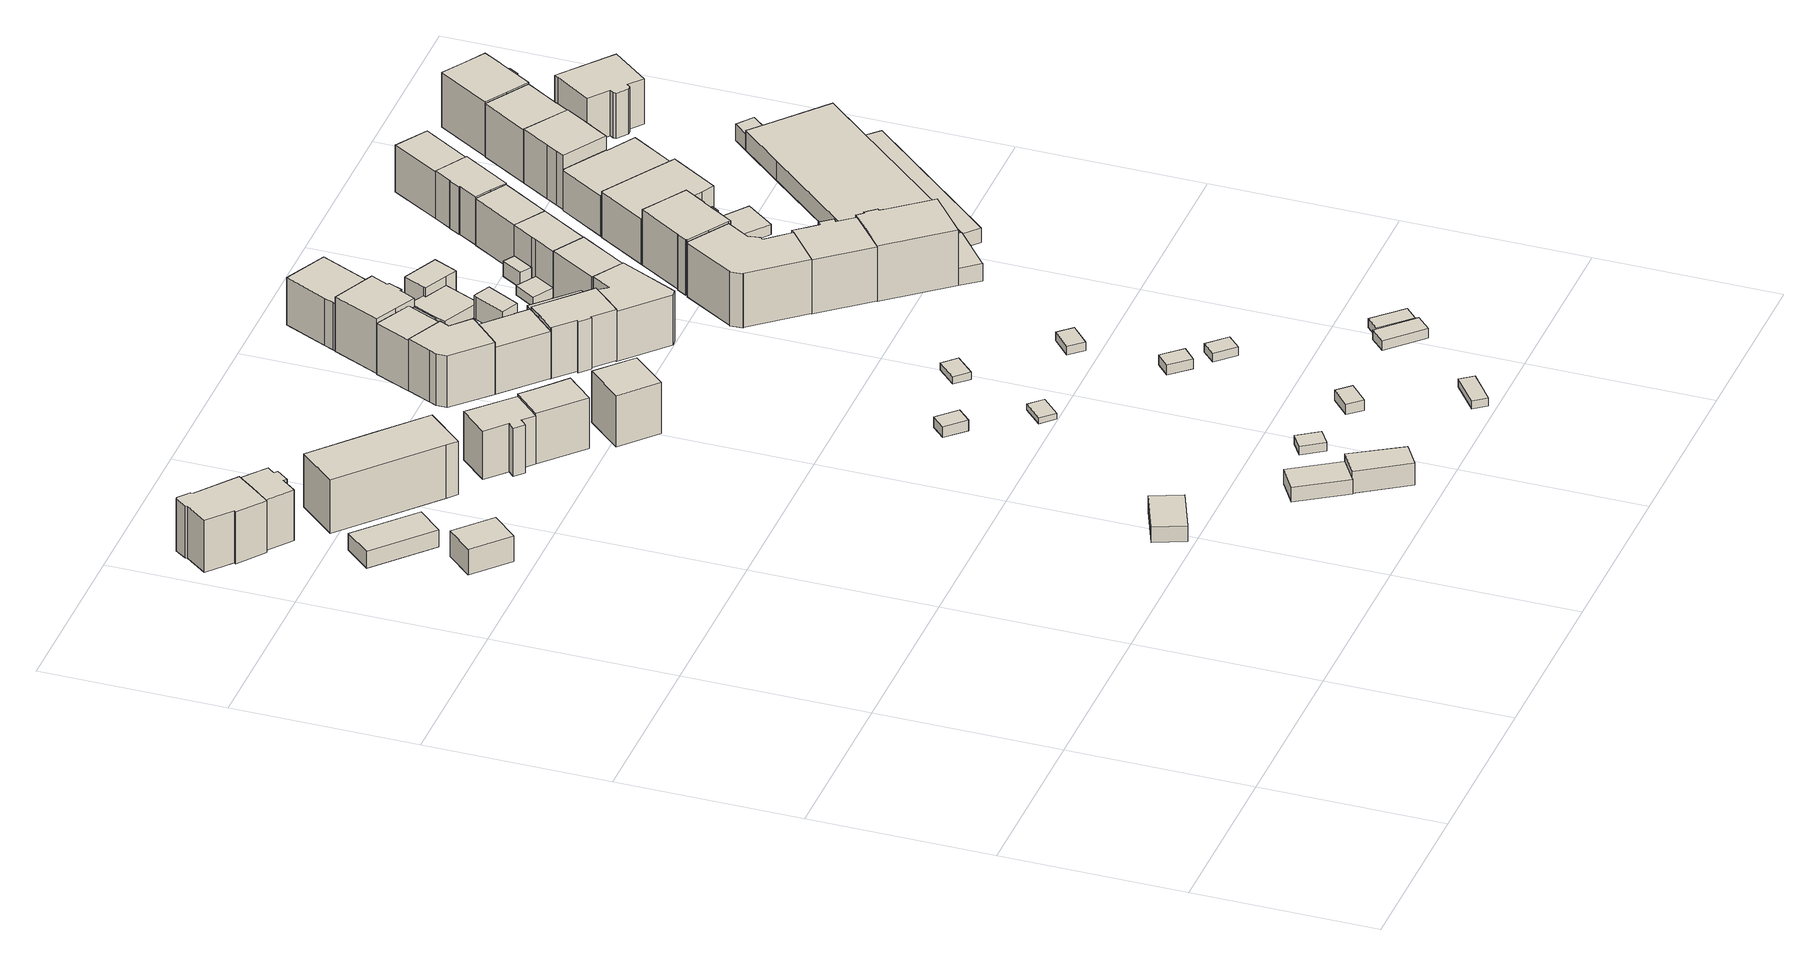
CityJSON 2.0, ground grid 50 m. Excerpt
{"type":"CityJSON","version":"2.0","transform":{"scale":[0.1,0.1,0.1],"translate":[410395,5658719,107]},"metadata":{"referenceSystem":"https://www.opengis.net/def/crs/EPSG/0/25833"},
"CityObjects":{
"building1":{"type":"Building","attributes":{"Dachtyp_tdc":"tdcPolyFlatRoof","Gemeindeschluessel":14612000,"Dachneigung":0,"QualitaetDacherkennung":70,"Geometrietyp2DReferenz":"3000","measuredHeight":7.63,"function":"31001_9998","roofType":"1000"},"geometry":[{"type":"Solid","lod":"1","boundaries":[[[[0,1,2,3]],[[4,5,6,7]],[[3,5,4,0]],[[2,6,5,3]],[[1,7,6,2]],[[0,4,7,1]]]]}]},
"building2":{"type":"Building","attributes":{"Gemeindeschluessel":14612000,"Geometrietyp2DReferenz":"3000","function":"31001_9998","roofType":"9999"},"children":["building2-1","building2-2"]},
"building2-1":{"type":"BuildingPart","attributes":{"Dachtyp_tdc":"tdcHipAndGableRoof","Dachneigung":42.3,"QualitaetDacherkennung":49,"Geometrietyp2DReferenz":"3000","measuredHeight":17.64,"roofType":"5000"},"parents":["building2"],"geometry":[{"type":"Solid","lod":"1","boundaries":[[[[8,9,10,11,12,13,14,15,16]],[[17,18,19,20,21,22,23,24,25]],[[16,18,17,8]],[[15,19,18,16]],[[14,20,19,15]],[[13,21,20,14]],[[12,22,21,13]],[[11,23,22,12]],[[10,24,23,11]],[[9,25,24,10]],[[8,17,25,9]]]]}]},
"building2-2":{"type":"BuildingPart","attributes":{"Dachtyp_tdc":"tdcHipAndGableRoof","Dachneigung":25.68,"QualitaetDacherkennung":33,"Geometrietyp2DReferenz":"3000","measuredHeight":17.36,"roofType":"5000"},"parents":["building2"],"geometry":[{"type":"Solid","lod":"1","boundaries":[[[[26,27,28,29,30,31,32,33,34,35,36,37,38,39,40]],[[41,17,25,24,42,43,44,45,46,47,48,49,50,51,52]],[[40,17,41,26]],[[39,25,17,40]],[[38,24,25,39]],[[37,42,24,38]],[[36,43,42,37]],[[35,44,43,36]],[[34,45,44,35]],[[33,46,45,34]],[[32,47,46,33]],[[31,48,47,32]],[[30,49,48,31]],[[29,50,49,30]],[[28,51,50,29]],[[27,52,51,28]],[[26,41,52,27]]]]}]},
"building3":{"type":"Building","attributes":{"Dachtyp_tdc":"tdcPolyFlatRoof","Gemeindeschluessel":14612000,"Dachneigung":0,"QualitaetDacherkennung":73,"Geometrietyp2DReferenz":"3000","measuredHeight":4.85,"function":"31001_9998","roofType":"1000"},"geometry":[{"type":"Solid","lod":"1","boundaries":[[[[53,54,55,56]],[[57,58,59,60]],[[56,58,57,53]],[[55,59,58,56]],[[54,60,59,55]],[[53,57,60,54]]]]}]},
"building4":{"type":"Building","attributes":{"Dachtyp_tdc":"tdcPolyFlatRoof","Gemeindeschluessel":14612000,"Dachneigung":2.87,"QualitaetDacherkennung":69,"Geometrietyp2DReferenz":"3000","measuredHeight":16.08,"function":"31001_9998","roofType":"2100"},"geometry":[{"type":"Solid","lod":"1","boundaries":[[[[61,62,63,64,65,66]],[[67,68,69,70,71,72]],[[66,68,67,61]],[[65,69,68,66]],[[64,70,69,65]],[[63,71,70,64]],[[62,72,71,63]],[[61,67,72,62]]]]}]},
"building5":{"type":"Building","attributes":{"Dachtyp_tdc":"tdcGableRoof","Gemeindeschluessel":14612000,"Dachneigung":17.97,"QualitaetDacherkennung":87,"Geometrietyp2DReferenz":"3000","measuredHeight":5.35,"function":"31001_9998","roofType":"3100"},"geometry":[{"type":"Solid","lod":"1","boundaries":[[[[73,74,75,76]],[[77,78,79,80]],[[76,78,77,73]],[[75,79,78,76]],[[74,80,79,75]],[[73,77,80,74]]]]}]},
"building6":{"type":"Building","attributes":{"Dachtyp_tdc":"tdcGableRoof","Gemeindeschluessel":14612000,"Dachneigung":14.47,"QualitaetDacherkennung":84,"Geometrietyp2DReferenz":"3000","measuredHeight":4.86,"function":"31001_9998","roofType":"3100"},"geometry":[{"type":"Solid","lod":"1","boundaries":[[[[81,82,83,84]],[[85,86,87,88]],[[84,86,85,81]],[[83,87,86,84]],[[82,88,87,83]],[[81,85,88,82]]]]}]},
"building7":{"type":"Building","attributes":{"Dachtyp_tdc":"tdcFreeFormRoof","Gemeindeschluessel":14612000,"Dachneigung":41.38,"QualitaetDacherkennung":60,"Geometrietyp2DReferenz":"3000","measuredHeight":17.22,"function":"31001_9998","roofType":"5000"},"geometry":[{"type":"Solid","lod":"1","boundaries":[[[[89,90,91,92,93,94,95,96]],[[97,98,99,100,101,102,103,104]],[[96,98,97,89]],[[95,99,98,96]],[[94,100,99,95]],[[93,101,100,94]],[[92,102,101,93]],[[91,103,102,92]],[[90,104,103,91]],[[89,97,104,90]]]]}]},
"building8":{"type":"Building","attributes":{"Dachtyp_tdc":"tdcGableRoof","Gemeindeschluessel":14612000,"Dachneigung":16.15,"QualitaetDacherkennung":87,"Geometrietyp2DReferenz":"3000","measuredHeight":7.21,"function":"31001_9998","roofType":"3100"},"geometry":[{"type":"Solid","lod":"1","boundaries":[[[[105,106,107,108]],[[109,110,88,111]],[[108,110,109,105]],[[107,88,110,108]],[[106,111,88,107]],[[105,109,111,106]]]]}]},
"building9":{"type":"Building","attributes":{"Dachtyp_tdc":"tdcFreeFormRoof","Gemeindeschluessel":14612000,"Dachneigung":40,"QualitaetDacherkennung":70,"Geometrietyp2DReferenz":"3000","measuredHeight":17.14,"function":"31001_9998","roofType":"5000"},"geometry":[{"type":"Solid","lod":"1","boundaries":[[[[112,113,114,115,116,117]],[[100,99,118,119,120,121]],[[117,99,100,112]],[[116,118,99,117]],[[115,119,118,116]],[[114,120,119,115]],[[113,121,120,114]],[[112,100,121,113]]]]}]},
"building10":{"type":"Building","attributes":{"Dachtyp_tdc":"tdcGableRoof","Gemeindeschluessel":14612000,"Dachneigung":14.42,"QualitaetDacherkennung":69,"Geometrietyp2DReferenz":"3000","measuredHeight":2.96,"function":"31001_9998","roofType":"3100"},"geometry":[{"type":"Solid","lod":"1","boundaries":[[[[122,123,124,125]],[[126,127,128,129]],[[125,127,126,122]],[[124,128,127,125]],[[123,129,128,124]],[[122,126,129,123]]]]}]},
"building11":{"type":"Building","attributes":{"Dachtyp_tdc":"tdcTentRoof","Gemeindeschluessel":14612000,"Dachneigung":35.29,"QualitaetDacherkennung":41,"Geometrietyp2DReferenz":"3000","measuredHeight":17.37,"function":"31001_9998","roofType":"3500"},"geometry":[{"type":"Solid","lod":"1","boundaries":[[[[130,131,132,133]],[[134,135,136,137]],[[133,135,134,130]],[[132,136,135,133]],[[131,137,136,132]],[[130,134,137,131]]]]}]},
"building12":{"type":"Building","attributes":{"Dachtyp_tdc":"tdcPolyFlatRoof","Gemeindeschluessel":14612000,"Dachneigung":6.27,"QualitaetDacherkennung":69,"Geometrietyp2DReferenz":"3000","measuredHeight":3.35,"function":"31001_9998","roofType":"2100"},"geometry":[{"type":"Solid","lod":"1","boundaries":[[[[138,139,140,141]],[[142,143,144,145]],[[141,143,142,138]],[[140,144,143,141]],[[139,145,144,140]],[[138,142,145,139]]]]}]},
"building13":{"type":"Building","attributes":{"Dachtyp_tdc":"tdcGableRoof","Gemeindeschluessel":14612000,"Dachneigung":22.5,"QualitaetDacherkennung":60,"Geometrietyp2DReferenz":"3000","measuredHeight":2.57,"function":"31001_9998","roofType":"3100"},"geometry":[{"type":"Solid","lod":"1","boundaries":[[[[146,147,148,149]],[[150,151,152,153]],[[149,151,150,146]],[[148,152,151,149]],[[147,153,152,148]],[[146,150,153,147]]]]}]},
"building14":{"type":"Building","attributes":{"Dachtyp_tdc":"tdcFreeFormRoof","Gemeindeschluessel":14612000,"Dachneigung":28.4,"QualitaetDacherkennung":44,"Geometrietyp2DReferenz":"3000","measuredHeight":17.24,"function":"31001_9998","roofType":"5000"},"geometry":[{"type":"Solid","lod":"1","boundaries":[[[[154,155,156,157,158,159,160,161,162]],[[163,164,165,166,167,168,169,170,171]],[[162,164,163,154]],[[161,165,164,162]],[[160,166,165,161]],[[159,167,166,160]],[[158,168,167,159]],[[157,169,168,158]],[[156,170,169,157]],[[155,171,170,156]],[[154,163,171,155]]]]}]},
"building15":{"type":"Building","attributes":{"Dachtyp_tdc":"tdcGableRoof","Gemeindeschluessel":14612000,"Dachneigung":22.53,"QualitaetDacherkennung":73,"Geometrietyp2DReferenz":"3000","measuredHeight":3.65,"function":"31001_9998","roofType":"3100"},"geometry":[{"type":"Solid","lod":"1","boundaries":[[[[172,173,174,175]],[[176,177,178,179]],[[175,177,176,172]],[[174,178,177,175]],[[173,179,178,174]],[[172,176,179,173]]]]}]},
"building16":{"type":"Building","attributes":{"Gemeindeschluessel":14612000,"Geometrietyp2DReferenz":"3000","function":"31001_9998","roofType":"9999"},"children":["building16-1","building16-2"]},
"building16-1":{"type":"BuildingPart","attributes":{"Dachtyp_tdc":"tdcGableRoof","Dachneigung":25.18,"QualitaetDacherkennung":69,"Geometrietyp2DReferenz":"3000","measuredHeight":16.38,"roofType":"3100"},"parents":["building16"],"geometry":[{"type":"Solid","lod":"1","boundaries":[[[[180,181,182,183,184]],[[185,186,187,188,189]],[[184,186,185,180]],[[183,187,186,184]],[[182,188,187,183]],[[181,189,188,182]],[[180,185,189,181]]]]}]},
"building16-2":{"type":"BuildingPart","attributes":{"Dachtyp_tdc":"tdcPolyFlatRoof","Dachneigung":35.17,"QualitaetDacherkennung":40,"Geometrietyp2DReferenz":"3000","measuredHeight":14.31,"roofType":"2100"},"parents":["building16"],"geometry":[{"type":"Solid","lod":"1","boundaries":[[[[190,191,192,193]],[[194,187,186,195]],[[193,187,194,190]],[[192,186,187,193]],[[191,195,186,192]],[[190,194,195,191]]]]}]},
"building17":{"type":"Building","attributes":{"Dachtyp_tdc":"tdcPolyFlatRoof","Gemeindeschluessel":14612000,"Dachneigung":0,"QualitaetDacherkennung":79,"Geometrietyp2DReferenz":"3000","measuredHeight":2.47,"function":"31001_9998","roofType":"1000"},"geometry":[{"type":"Solid","lod":"1","boundaries":[[[[196,197,198,199]],[[200,201,202,203]],[[199,201,200,196]],[[198,202,201,199]],[[197,203,202,198]],[[196,200,203,197]]]]}]},
"building18":{"type":"Building","attributes":{"Gemeindeschluessel":14612000,"Geometrietyp2DReferenz":"3000","function":"31001_9998","roofType":"9999"},"children":["building18-1","building18-2","building18-3"]},
"building18-1":{"type":"BuildingPart","attributes":{"Dachtyp_tdc":"tdcGableRoof","Dachneigung":31.58,"QualitaetDacherkennung":74,"Geometrietyp2DReferenz":"3000","measuredHeight":15.61,"roofType":"3100"},"parents":["building18"],"geometry":[{"type":"Solid","lod":"1","boundaries":[[[[204,205,206,207,208,209,210]],[[167,166,211,212,213,214,215]],[[210,166,167,204]],[[209,211,166,210]],[[208,212,211,209]],[[207,213,212,208]],[[206,214,213,207]],[[205,215,214,206]],[[204,167,215,205]]]]}]},
"building18-2":{"type":"BuildingPart","attributes":{"Dachtyp_tdc":"tdcGableRoof","Dachneigung":14.07,"QualitaetDacherkennung":64,"Geometrietyp2DReferenz":"3000","measuredHeight":3.65,"roofType":"3100"},"parents":["building18"],"geometry":[{"type":"Solid","lod":"1","boundaries":[[[[216,217,218,219,220,221,222,223]],[[224,166,165,225,226,227,228,211]],[[223,166,224,216]],[[222,165,166,223]],[[221,225,165,222]],[[220,226,225,221]],[[219,227,226,220]],[[218,228,227,219]],[[217,211,228,218]],[[216,224,211,217]]]]}]},
"building18-3":{"type":"BuildingPart","attributes":{"Dachtyp_tdc":"tdcPolyFlatRoof","Dachneigung":0,"QualitaetDacherkennung":50,"Geometrietyp2DReferenz":"3000","measuredHeight":3.44,"roofType":"1000"},"parents":["building18"],"geometry":[{"type":"Solid","lod":"1","boundaries":[[[[229,230,231,232,233,234]],[[235,236,237,238,214,213]],[[234,236,235,229]],[[233,237,236,234]],[[232,238,237,233]],[[231,214,238,232]],[[230,213,214,231]],[[229,235,213,230]]]]}]},
"building19":{"type":"Building","attributes":{"Dachtyp_tdc":"tdcGableRoof","Gemeindeschluessel":14612000,"Dachneigung":18.42,"QualitaetDacherkennung":43,"Geometrietyp2DReferenz":"3000","measuredHeight":2.79,"function":"31001_9998","roofType":"3100"},"geometry":[{"type":"Solid","lod":"1","boundaries":[[[[239,240,241,242]],[[243,244,245,246]],[[242,244,243,239]],[[241,245,244,242]],[[240,246,245,241]],[[239,243,246,240]]]]}]},
"building20":{"type":"Building","attributes":{"Gemeindeschluessel":14612000,"Geometrietyp2DReferenz":"3000","function":"31001_9998","roofType":"9999"},"children":["building20-1","building20-2"]},
"building20-1":{"type":"BuildingPart","attributes":{"Dachtyp_tdc":"tdcGableRoof","Dachneigung":30.98,"QualitaetDacherkennung":76,"Geometrietyp2DReferenz":"3000","measuredHeight":17.15,"roofType":"3100"},"parents":["building20"],"geometry":[{"type":"Solid","lod":"1","boundaries":[[[[247,248,249,250,251,252,253,254,255,256,257,258]],[[259,260,261,262,263,264,265,266,267,268,269,270]],[[258,260,259,247]],[[257,261,260,258]],[[256,262,261,257]],[[255,263,262,256]],[[254,264,263,255]],[[253,265,264,254]],[[252,266,265,253]],[[251,267,266,252]],[[250,268,267,251]],[[249,269,268,250]],[[248,270,269,249]],[[247,259,270,248]]]]}]},
"building20-2":{"type":"BuildingPart","attributes":{"Dachtyp_tdc":"tdcPolyFlatRoof","Dachneigung":29.67,"QualitaetDacherkennung":70,"Geometrietyp2DReferenz":"3000","measuredHeight":14.7,"roofType":"2100"},"parents":["building20"],"geometry":[{"type":"Solid","lod":"1","boundaries":[[[[271,272,273,274,275]],[[276,266,265,277,278]],[[275,266,276,271]],[[274,265,266,275]],[[273,277,265,274]],[[272,278,277,273]],[[271,276,278,272]]]]}]},
"building21":{"type":"Building","attributes":{"Dachtyp_tdc":"tdcGableRoof","Gemeindeschluessel":14612000,"Dachneigung":30.48,"QualitaetDacherkennung":66,"Geometrietyp2DReferenz":"3000","measuredHeight":18.13,"function":"31001_9998","roofType":"3100"},"geometry":[{"type":"Solid","lod":"1","boundaries":[[[[279,280,281,282,283,284,285,286,287,288]],[[289,290,291,292,293,294,295,296,297,298]],[[288,290,289,279]],[[287,291,290,288]],[[286,292,291,287]],[[285,293,292,286]],[[284,294,293,285]],[[283,295,294,284]],[[282,296,295,283]],[[281,297,296,282]],[[280,298,297,281]],[[279,289,298,280]]]]}]},
"building22":{"type":"Building","attributes":{"Dachtyp_tdc":"tdcPolyFlatRoof","Gemeindeschluessel":14612000,"Dachneigung":3.9,"QualitaetDacherkennung":72,"Geometrietyp2DReferenz":"3000","measuredHeight":3.08,"function":"31001_9998","roofType":"2100"},"geometry":[{"type":"Solid","lod":"1","boundaries":[[[[299,300,301,302]],[[303,304,305,306]],[[302,304,303,299]],[[301,305,304,302]],[[300,306,305,301]],[[299,303,306,300]]]]}]},
"building23":{"type":"Building","attributes":{"Dachtyp_tdc":"tdcPolyFlatRoof","Gemeindeschluessel":14612000,"Dachneigung":8.75,"QualitaetDacherkennung":74,"Geometrietyp2DReferenz":"3000","measuredHeight":3.59,"function":"31001_9998","roofType":"2100"},"geometry":[{"type":"Solid","lod":"1","boundaries":[[[[307,308,309,310,311]],[[237,236,312,313,314]],[[311,236,237,307]],[[310,312,236,311]],[[309,313,312,310]],[[308,314,313,309]],[[307,237,314,308]]]]}]},
"building24":{"type":"Building","attributes":{"Dachtyp_tdc":"tdcFreeFormRoof","Gemeindeschluessel":14612000,"Dachneigung":35.05,"QualitaetDacherkennung":24,"Geometrietyp2DReferenz":"3000","measuredHeight":16.69,"function":"31001_9998","roofType":"5000"},"geometry":[{"type":"Solid","lod":"1","boundaries":[[[[315,316,317,318,319,320,321]],[[322,323,324,325,326,327,328]],[[321,323,322,315]],[[320,324,323,321]],[[319,325,324,320]],[[318,326,325,319]],[[317,327,326,318]],[[316,328,327,317]],[[315,322,328,316]]]]}]},
"building25":{"type":"Building","attributes":{"Dachtyp_tdc":"tdcGableRoof","Gemeindeschluessel":14612000,"Dachneigung":14.18,"QualitaetDacherkennung":71,"Geometrietyp2DReferenz":"3000","measuredHeight":3.09,"function":"31001_9998","roofType":"3100"},"geometry":[{"type":"Solid","lod":"1","boundaries":[[[[329,330,331,332]],[[333,334,335,336]],[[332,334,333,329]],[[331,335,334,332]],[[330,336,335,331]],[[329,333,336,330]]]]}]},
"building26":{"type":"Building","attributes":{"Dachtyp_tdc":"tdcPolyFlatRoof","Gemeindeschluessel":14612000,"Dachneigung":2.57,"QualitaetDacherkennung":80,"Geometrietyp2DReferenz":"3000","measuredHeight":14.21,"function":"31001_9998","roofType":"2100"},"geometry":[{"type":"Solid","lod":"1","boundaries":[[[[337,338,339,340,341,342,343,344]],[[345,346,347,348,349,350,351,352]],[[344,346,345,337]],[[343,347,346,344]],[[342,348,347,343]],[[341,349,348,342]],[[340,350,349,341]],[[339,351,350,340]],[[338,352,351,339]],[[337,345,352,338]]]]}]},
"building27":{"type":"Building","attributes":{"Dachtyp_tdc":"tdcFreeFormRoof","Gemeindeschluessel":14612000,"Dachneigung":25.54,"QualitaetDacherkennung":17,"Geometrietyp2DReferenz":"3000","measuredHeight":5.8,"function":"31001_9998","roofType":"5000"},"geometry":[{"type":"Solid","lod":"1","boundaries":[[[[353,354,355,356,357,358]],[[359,360,361,362,363,364]],[[358,360,359,353]],[[357,361,360,358]],[[356,362,361,357]],[[355,363,362,356]],[[354,364,363,355]],[[353,359,364,354]]]]}]},
"building28":{"type":"Building","attributes":{"Dachtyp_tdc":"tdcGableRoof","Gemeindeschluessel":14612000,"Dachneigung":15.75,"QualitaetDacherkennung":69,"Geometrietyp2DReferenz":"3000","measuredHeight":3.06,"function":"31001_9998","roofType":"3100"},"geometry":[{"type":"Solid","lod":"1","boundaries":[[[[365,366,367,368]],[[369,370,371,372]],[[368,370,369,365]],[[367,371,370,368]],[[366,372,371,367]],[[365,369,372,366]]]]}]},
"building29":{"type":"Building","attributes":{"Dachtyp_tdc":"tdcPolyFlatRoof","Gemeindeschluessel":14612000,"Dachneigung":9.82,"QualitaetDacherkennung":73,"Geometrietyp2DReferenz":"3000","measuredHeight":7.14,"function":"31001_9998","roofType":"2100"},"geometry":[{"type":"Solid","lod":"1","boundaries":[[[[373,374,375,376,377,378]],[[379,380,381,382,383,384]],[[378,380,379,373]],[[377,381,380,378]],[[376,382,381,377]],[[375,383,382,376]],[[374,384,383,375]],[[373,379,384,374]]]]}]},
"building30":{"type":"Building","attributes":{"Dachtyp_tdc":"tdcPolyFlatRoof","Gemeindeschluessel":14612000,"Dachneigung":0,"QualitaetDacherkennung":70,"Geometrietyp2DReferenz":"3000","measuredHeight":3.68,"function":"31001_9998","roofType":"1000"},"geometry":[{"type":"Solid","lod":"1","boundaries":[[[[385,386,387,388,389,390,391,392]],[[393,394,395,396,397,398,399,400]],[[392,394,393,385]],[[391,395,394,392]],[[390,396,395,391]],[[389,397,396,390]],[[388,398,397,389]],[[387,399,398,388]],[[386,400,399,387]],[[385,393,400,386]]]]}]},
"building31":{"type":"Building","attributes":{"Dachtyp_tdc":"tdcPolyFlatRoof","Gemeindeschluessel":14612000,"Dachneigung":0,"QualitaetDacherkennung":86,"Geometrietyp2DReferenz":"3000","measuredHeight":2.79,"function":"31001_9998","roofType":"1000"},"geometry":[{"type":"Solid","lod":"1","boundaries":[[[[401,402,403,404]],[[405,406,407,408]],[[404,406,405,401]],[[403,407,406,404]],[[402,408,407,403]],[[401,405,408,402]]]]}]},
"building32":{"type":"Building","attributes":{"Dachtyp_tdc":"tdcFreeFormRoof","Gemeindeschluessel":14612000,"Dachneigung":33.97,"QualitaetDacherkennung":72,"Geometrietyp2DReferenz":"3000","measuredHeight":15.75,"function":"31001_9998","roofType":"5000"},"geometry":[{"type":"Solid","lod":"1","boundaries":[[[[409,410,411,412,413]],[[414,415,416,417,418]],[[413,415,414,409]],[[412,416,415,413]],[[411,417,416,412]],[[410,418,417,411]],[[409,414,418,410]]]]}]},
"building33":{"type":"Building","attributes":{"Dachtyp_tdc":"tdcPolyFlatRoof","Gemeindeschluessel":14612000,"Dachneigung":0,"QualitaetDacherkennung":88,"Geometrietyp2DReferenz":"3000","measuredHeight":2.57,"function":"31001_9998","roofType":"1000"},"geometry":[{"type":"Solid","lod":"1","boundaries":[[[[419,420,421,422]],[[423,424,425,426]],[[422,424,423,419]],[[421,425,424,422]],[[420,426,425,421]],[[419,423,426,420]]]]}]},
"building34":{"type":"Building","attributes":{"Dachtyp_tdc":"tdcPolyFlatRoof","Gemeindeschluessel":14612000,"Dachneigung":0,"QualitaetDacherkennung":72,"Geometrietyp2DReferenz":"3000","measuredHeight":6.27,"function":"31001_9998","roofType":"1000"},"geometry":[{"type":"Solid","lod":"1","boundaries":[[[[427,428,429,430,431,432]],[[397,396,433,434,435,398]],[[432,396,397,427]],[[431,433,396,432]],[[430,434,433,431]],[[429,435,434,430]],[[428,398,435,429]],[[427,397,398,428]]]]}]},
"building35":{"type":"Building","attributes":{"Dachtyp_tdc":"tdcPolyFlatRoof","Gemeindeschluessel":14612000,"Dachneigung":3.23,"QualitaetDacherkennung":63,"Geometrietyp2DReferenz":"3000","measuredHeight":2.99,"function":"31001_9998","roofType":"2100"},"geometry":[{"type":"Solid","lod":"1","boundaries":[[[[436,437,438,439]],[[440,441,442,443]],[[439,441,440,436]],[[438,442,441,439]],[[437,443,442,438]],[[436,440,443,437]]]]}]},
"building36":{"type":"Building","attributes":{"Dachtyp_tdc":"tdcFreeFormRoof","Gemeindeschluessel":14612000,"Dachneigung":33.51,"QualitaetDacherkennung":58,"Geometrietyp2DReferenz":"3000","measuredHeight":18.08,"function":"31001_9998","roofType":"5000"},"geometry":[{"type":"Solid","lod":"1","boundaries":[[[[444,445,446,447,448,449,450,451,452,453,454,455,456,457,458]],[[459,460,461,462,463,464,465,466,467,468,469,470,471,472,473]],[[458,460,459,444]],[[457,461,460,458]],[[456,462,461,457]],[[455,463,462,456]],[[454,464,463,455]],[[453,465,464,454]],[[452,466,465,453]],[[451,467,466,452]],[[450,468,467,451]],[[449,469,468,450]],[[448,470,469,449]],[[447,471,470,448]],[[446,472,471,447]],[[445,473,472,446]],[[444,459,473,445]]]]}]},
"building37":{"type":"Building","attributes":{"Dachtyp_tdc":"tdcGableRoof","Gemeindeschluessel":14612000,"Dachneigung":32.12,"QualitaetDacherkennung":79,"Geometrietyp2DReferenz":"3000","measuredHeight":18.49,"function":"31001_9998","roofType":"3100"},"geometry":[{"type":"Solid","lod":"1","boundaries":[[[[474,475,476,477,478,479,480,481,482,483,484,485]],[[486,487,488,489,490,491,492,493,494,495,496,497]],[[485,487,486,474]],[[484,488,487,485]],[[483,489,488,484]],[[482,490,489,483]],[[481,491,490,482]],[[480,492,491,481]],[[479,493,492,480]],[[478,494,493,479]],[[477,495,494,478]],[[476,496,495,477]],[[475,497,496,476]],[[474,486,497,475]]]]}]},
"building38":{"type":"Building","attributes":{"Dachtyp_tdc":"tdcGableRoof","Gemeindeschluessel":14612000,"Dachneigung":67.16,"QualitaetDacherkennung":6,"Geometrietyp2DReferenz":"3000","measuredHeight":6.91,"function":"31001_9998","roofType":"3100"},"geometry":[{"type":"Solid","lod":"1","boundaries":[[[[498,499,500,501]],[[502,503,504,505]],[[501,503,502,498]],[[500,504,503,501]],[[499,505,504,500]],[[498,502,505,499]]]]}]},
"building39":{"type":"Building","attributes":{"Dachtyp_tdc":"tdcFreeFormRoof","Gemeindeschluessel":14612000,"Dachneigung":33.69,"QualitaetDacherkennung":70,"Geometrietyp2DReferenz":"3000","measuredHeight":15.62,"function":"31001_9998","roofType":"5000"},"geometry":[{"type":"Solid","lod":"1","boundaries":[[[[506,507,508,509,510,511,512]],[[417,416,513,514,515,516,517]],[[512,416,417,506]],[[511,513,416,512]],[[510,514,513,511]],[[509,515,514,510]],[[508,516,515,509]],[[507,517,516,508]],[[506,417,517,507]]]]}]},
"building40":{"type":"Building","attributes":{"Dachtyp_tdc":"tdcPolyFlatRoof","Gemeindeschluessel":14612000,"Dachneigung":0,"QualitaetDacherkennung":58,"Geometrietyp2DReferenz":"3000","measuredHeight":3.83,"function":"31001_9998","roofType":"1000"},"geometry":[{"type":"Solid","lod":"1","boundaries":[[[[518,519,520,521,522,523,524,525]],[[526,527,528,529,530,531,532,533]],[[525,527,526,518]],[[524,528,527,525]],[[523,529,528,524]],[[522,530,529,523]],[[521,531,530,522]],[[520,532,531,521]],[[519,533,532,520]],[[518,526,533,519]]]]}]},
"building41":{"type":"Building","attributes":{"Dachtyp_tdc":"tdcHipAndGableRoof","Gemeindeschluessel":14612000,"Dachneigung":31.69,"QualitaetDacherkennung":66,"Geometrietyp2DReferenz":"3000","measuredHeight":18.98,"function":"31001_9998","roofType":"5000"},"geometry":[{"type":"Solid","lod":"1","boundaries":[[[[534,535,536,537,538,539,540,541,542,543,544]],[[545,546,547,548,549,550,551,552,553,554,555]],[[544,546,545,534]],[[543,547,546,544]],[[542,548,547,543]],[[541,549,548,542]],[[540,550,549,541]],[[539,551,550,540]],[[538,552,551,539]],[[537,553,552,538]],[[536,554,553,537]],[[535,555,554,536]],[[534,545,555,535]]]]}]},
"building42":{"type":"Building","attributes":{"Gemeindeschluessel":14612000,"Geometrietyp2DReferenz":"3000","function":"31001_9998","roofType":"9999"},"children":["building42-1","building42-2"]},
"building42-1":{"type":"BuildingPart","attributes":{"Dachtyp_tdc":"tdcFreeFormRoof","Dachneigung":47.15,"QualitaetDacherkennung":30,"Geometrietyp2DReferenz":"3000","measuredHeight":15.74,"roofType":"5000"},"parents":["building42"],"geometry":[{"type":"Solid","lod":"1","boundaries":[[[[556,557,558,559,560,561,562,563,564]],[[565,566,567,568,569,570,571,572,573]],[[564,566,565,556]],[[563,567,566,564]],[[562,568,567,563]],[[561,569,568,562]],[[560,570,569,561]],[[559,571,570,560]],[[558,572,571,559]],[[557,573,572,558]],[[556,565,573,557]]]]}]},
"building42-2":{"type":"BuildingPart","attributes":{"Dachtyp_tdc":"tdcGableRoof","Dachneigung":32.53,"QualitaetDacherkennung":74,"Geometrietyp2DReferenz":"3000","measuredHeight":18.57,"roofType":"3100"},"parents":["building42"],"geometry":[{"type":"Solid","lod":"1","boundaries":[[[[574,575,576,577,578,579,580,581,582,583,584,585,586,587]],[[588,589,590,591,592,593,565,573,571,531,530,594,595,596]],[[587,589,588,574]],[[586,590,589,587]],[[585,591,590,586]],[[584,592,591,585]],[[583,593,592,584]],[[582,565,593,583]],[[581,573,565,582]],[[580,571,573,581]],[[579,531,571,580]],[[578,530,531,579]],[[577,594,530,578]],[[576,595,594,577]],[[575,596,595,576]],[[574,588,596,575]]]]}]},
"building43":{"type":"Building","attributes":{"Dachtyp_tdc":"tdcPolyFlatRoof","Gemeindeschluessel":14612000,"Dachneigung":0,"QualitaetDacherkennung":58,"Geometrietyp2DReferenz":"3000","measuredHeight":5.06,"function":"31001_9998","roofType":"1000"},"geometry":[{"type":"Solid","lod":"1","boundaries":[[[[597,598,599,600,601]],[[602,553,552,603,604]],[[601,553,602,597]],[[600,552,553,601]],[[599,603,552,600]],[[598,604,603,599]],[[597,602,604,598]]]]}]},
"building44":{"type":"Building","attributes":{"Dachtyp_tdc":"tdcGableRoof","Gemeindeschluessel":14612000,"Dachneigung":34.43,"QualitaetDacherkennung":74,"Geometrietyp2DReferenz":"3000","measuredHeight":15.53,"function":"31001_9998","roofType":"3100"},"geometry":[{"type":"Solid","lod":"1","boundaries":[[[[605,606,508,507]],[[607,608,609,610]],[[507,608,607,605]],[[508,609,608,507]],[[606,610,609,508]],[[605,607,610,606]]]]}]},
"building45":{"type":"Building","attributes":{"Dachtyp_tdc":"tdcPolyFlatRoof","Gemeindeschluessel":14612000,"Dachneigung":6.87,"QualitaetDacherkennung":51,"Geometrietyp2DReferenz":"3000","measuredHeight":2.71,"function":"31001_9998","roofType":"2100"},"geometry":[{"type":"Solid","lod":"1","boundaries":[[[[611,612,613,614]],[[615,616,617,618]],[[614,616,615,611]],[[613,617,616,614]],[[612,618,617,613]],[[611,615,618,612]]]]}]},
"building46":{"type":"Building","attributes":{"Dachtyp_tdc":"tdcFreeFormRoof","Gemeindeschluessel":14612000,"Dachneigung":31.12,"QualitaetDacherkennung":28,"Geometrietyp2DReferenz":"3000","measuredHeight":17.96,"function":"31001_9998","roofType":"5000"},"geometry":[{"type":"Solid","lod":"1","boundaries":[[[[619,620,621,622,623,624,625,626,627,628,629]],[[630,631,632,633,634,635,636,637,638,639,640]],[[629,631,630,619]],[[628,632,631,629]],[[627,633,632,628]],[[626,634,633,627]],[[625,635,634,626]],[[624,636,635,625]],[[623,637,636,624]],[[622,638,637,623]],[[621,639,638,622]],[[620,640,639,621]],[[619,630,640,620]]]]}]},
"building47":{"type":"Building","attributes":{"Dachtyp_tdc":"tdcGableRoof","Gemeindeschluessel":14612000,"Dachneigung":34.49,"QualitaetDacherkennung":74,"Geometrietyp2DReferenz":"3000","measuredHeight":15.86,"function":"31001_9998","roofType":"3100"},"geometry":[{"type":"Solid","lod":"1","boundaries":[[[[641,642,643,644,645,646,647,648,649,650]],[[651,652,653,654,655,656,657,658,659,660]],[[650,652,651,641]],[[649,653,652,650]],[[648,654,653,649]],[[647,655,654,648]],[[646,656,655,647]],[[645,657,656,646]],[[644,658,657,645]],[[643,659,658,644]],[[642,660,659,643]],[[641,651,660,642]]]]}]},
"building48":{"type":"Building","attributes":{"Dachtyp_tdc":"tdcPolyFlatRoof","Gemeindeschluessel":14612000,"Dachneigung":0,"QualitaetDacherkennung":82,"Geometrietyp2DReferenz":"3000","measuredHeight":2.94,"function":"31001_9998","roofType":"1000"},"geometry":[{"type":"Solid","lod":"1","boundaries":[[[[661,662,663,664]],[[665,666,667,668]],[[664,666,665,661]],[[663,667,666,664]],[[662,668,667,663]],[[661,665,668,662]]]]}]},
"building49":{"type":"Building","attributes":{"Dachtyp_tdc":"tdcGableRoof","Gemeindeschluessel":14612000,"Dachneigung":38.5,"QualitaetDacherkennung":32,"Geometrietyp2DReferenz":"3000","measuredHeight":17.89,"function":"31001_9998","roofType":"3100"},"geometry":[{"type":"Solid","lod":"1","boundaries":[[[[669,670,671,672,673,674,675,676,677,678,679,680,681,682]],[[683,684,685,686,687,688,689,690,691,692,693,694,695,696]],[[682,684,683,669]],[[681,685,684,682]],[[680,686,685,681]],[[679,687,686,680]],[[678,688,687,679]],[[677,689,688,678]],[[676,690,689,677]],[[675,691,690,676]],[[674,692,691,675]],[[673,693,692,674]],[[672,694,693,673]],[[671,695,694,672]],[[670,696,695,671]],[[669,683,696,670]]]]}]},
"building50":{"type":"Building","attributes":{"Dachtyp_tdc":"tdcGableRoof","Gemeindeschluessel":14612000,"Dachneigung":35.56,"QualitaetDacherkennung":65,"Geometrietyp2DReferenz":"3000","measuredHeight":15.52,"function":"31001_9998","roofType":"3100"},"geometry":[{"type":"Solid","lod":"1","boundaries":[[[[697,698,699,700]],[[654,701,702,656]],[[700,701,654,697]],[[699,702,701,700]],[[698,656,702,699]],[[697,654,656,698]]]]}]},
"building51":{"type":"Building","attributes":{"Gemeindeschluessel":14612000,"Geometrietyp2DReferenz":"3000","function":"31001_9998","roofType":"9999"},"children":["building51-1","building51-2"]},
"building51-1":{"type":"BuildingPart","attributes":{"Dachtyp_tdc":"tdcGableRoof","Dachneigung":34.55,"QualitaetDacherkennung":70,"Geometrietyp2DReferenz":"3000","measuredHeight":18.25,"roofType":"3100"},"parents":["building51"],"geometry":[{"type":"Solid","lod":"1","boundaries":[[[[703,704,705,706,707,708,709,710,711,712]],[[713,714,715,716,717,718,719,720,721,722]],[[712,714,713,703]],[[711,715,714,712]],[[710,716,715,711]],[[709,717,716,710]],[[708,718,717,709]],[[707,719,718,708]],[[706,720,719,707]],[[705,721,720,706]],[[704,722,721,705]],[[703,713,722,704]]]]}]},
"building51-2":{"type":"BuildingPart","attributes":{"Dachtyp_tdc":"tdcPolyFlatRoof","Dachneigung":30.53,"QualitaetDacherkennung":34,"Geometrietyp2DReferenz":"3000","measuredHeight":14.93,"roofType":"2100"},"parents":["building51"],"geometry":[{"type":"Solid","lod":"1","boundaries":[[[[723,724,725,726]],[[727,718,717,728]],[[726,718,727,723]],[[725,717,718,726]],[[724,728,717,725]],[[723,727,728,724]]]]}]},
"building52":{"type":"Building","attributes":{"Dachtyp_tdc":"tdcPolyFlatRoof","Gemeindeschluessel":14612000,"Dachneigung":0,"QualitaetDacherkennung":47,"Geometrietyp2DReferenz":"3000","measuredHeight":4.25,"function":"31001_2000","roofType":"1000"},"geometry":[{"type":"Solid","lod":"1","boundaries":[[[[729,730,731,732]],[[733,734,735,736]],[[732,734,733,729]],[[731,735,734,732]],[[730,736,735,731]],[[729,733,736,730]]]]}]},
"building53":{"type":"Building","attributes":{"Gemeindeschluessel":14612000,"Geometrietyp2DReferenz":"3000","function":"31001_2000","roofType":"9999"},"children":["building53-1","building53-2","building53-3"]},
"building53-1":{"type":"BuildingPart","attributes":{"Dachtyp_tdc":"tdcPolyFlatRoof","Dachneigung":0,"QualitaetDacherkennung":64,"Geometrietyp2DReferenz":"3000","measuredHeight":4.77,"roofType":"1000"},"parents":["building53"],"geometry":[{"type":"Solid","lod":"1","boundaries":[[[[737,738,739,740]],[[741,742,743,744]],[[740,742,741,737]],[[739,743,742,740]],[[738,744,743,739]],[[737,741,744,738]]]]}]},
"building53-2":{"type":"BuildingPart","attributes":{"Dachtyp_tdc":"tdcPolyFlatRoof","Dachneigung":0,"QualitaetDacherkennung":67,"Geometrietyp2DReferenz":"3000","measuredHeight":5.74,"roofType":"1000"},"parents":["building53"],"geometry":[{"type":"Solid","lod":"1","boundaries":[[[[745,746,747,748,749,750,751,752,753]],[[742,754,755,756,757,758,759,760,743]],[[753,754,742,745]],[[752,755,754,753]],[[751,756,755,752]],[[750,757,756,751]],[[749,758,757,750]],[[748,759,758,749]],[[747,760,759,748]],[[746,743,760,747]],[[745,742,743,746]]]]}]},
"building53-3":{"type":"BuildingPart","attributes":{"Dachtyp_tdc":"tdcPolyFlatRoof","Dachneigung":0,"QualitaetDacherkennung":45,"Geometrietyp2DReferenz":"3000","measuredHeight":4.51,"roofType":"1000"},"parents":["building53"],"geometry":[{"type":"Solid","lod":"1","boundaries":[[[[761,762,763,764,765,766,767]],[[757,756,768,769,603,552,551]],[[767,756,757,761]],[[766,768,756,767]],[[765,769,768,766]],[[764,603,769,765]],[[763,552,603,764]],[[762,551,552,763]],[[761,757,551,762]]]]}]},
"building54":{"type":"Building","attributes":{"Gemeindeschluessel":14612000,"Geometrietyp2DReferenz":"3000","function":"31001_9998","roofType":"9999"},"children":["building54-1","building54-2"]},
"building54-1":{"type":"BuildingPart","attributes":{"Dachtyp_tdc":"tdcGableRoof","Dachneigung":33.93,"QualitaetDacherkennung":69,"Geometrietyp2DReferenz":"3000","measuredHeight":18.01,"roofType":"3100"},"parents":["building54"],"geometry":[{"type":"Solid","lod":"1","boundaries":[[[[770,771,772,773,774,775,776,777,778]],[[779,780,716,781,715,782,783,784,785]],[[778,779,785,770]],[[777,780,779,778]],[[776,716,780,777]],[[775,781,716,776]],[[774,715,781,775]],[[773,782,715,774]],[[772,783,782,773]],[[771,784,783,772]],[[770,785,784,771]]]]}]},
"building54-2":{"type":"BuildingPart","attributes":{"Dachtyp_tdc":"tdcPolyFlatRoof","Dachneigung":31.73,"QualitaetDacherkennung":34,"Geometrietyp2DReferenz":"3000","measuredHeight":14.78,"roofType":"2100"},"parents":["building54"],"geometry":[{"type":"Solid","lod":"1","boundaries":[[[[786,787,788,789,790]],[[791,780,779,785,792]],[[790,780,791,786]],[[789,779,780,790]],[[788,785,779,789]],[[787,792,785,788]],[[786,791,792,787]]]]}]},
"building55":{"type":"Building","attributes":{"Gemeindeschluessel":14612000,"Geometrietyp2DReferenz":"3000","function":"31001_9998","roofType":"9999"},"children":["building55-1","building55-2"]},
"building55-1":{"type":"BuildingPart","attributes":{"Dachtyp_tdc":"tdcFreeFormRoof","Dachneigung":14.52,"QualitaetDacherkennung":26,"Geometrietyp2DReferenz":"3000","measuredHeight":15.35,"roofType":"5000"},"parents":["building55"],"geometry":[{"type":"MultiSurface","lod":"1","boundaries":[[[793,794,795,796,797,798,799,800,801,802,793,803]],[[804,805,804,806,807,808,809,810,811,812,813,814]],[[803,805,804,793]],[[804,793,802,806]],[[801,807,806,802]],[[800,808,807,801]],[[799,809,808,800]],[[798,810,809,799]],[[797,811,810,798]],[[796,812,811,797]],[[795,813,812,796]],[[794,814,813,795]],[[793,804,814,794]]]}]},
"building55-2":{"type":"BuildingPart","attributes":{"Dachtyp_tdc":"tdcGableRoof","Dachneigung":30.89,"QualitaetDacherkennung":64,"Geometrietyp2DReferenz":"3000","measuredHeight":18.14,"roofType":"3100"},"parents":["building55"],"geometry":[{"type":"Solid","lod":"1","boundaries":[[[[815,816,817,818,819,820,821,822,823]],[[807,805,824,825,826,827,828,829,808]],[[823,805,807,815]],[[822,824,805,823]],[[821,825,824,822]],[[820,826,825,821]],[[819,827,826,820]],[[818,828,827,819]],[[817,829,828,818]],[[816,808,829,817]],[[815,807,808,816]]]]}]},
"building56":{"type":"Building","attributes":{"Dachtyp_tdc":"tdcFreeFormRoof","Gemeindeschluessel":14612000,"Dachneigung":14.54,"QualitaetDacherkennung":62,"Geometrietyp2DReferenz":"3000","measuredHeight":14.38,"function":"31001_9998","roofType":"5000"},"geometry":[{"type":"Solid","lod":"1","boundaries":[[[[830,831,832,833,834,835,836,837,838,839,840]],[[841,842,843,844,845,846,847,848,849,850,851]],[[840,842,841,830]],[[839,843,842,840]],[[838,844,843,839]],[[837,845,844,838]],[[836,846,845,837]],[[835,847,846,836]],[[834,848,847,835]],[[833,849,848,834]],[[832,850,849,833]],[[831,851,850,832]],[[830,841,851,831]]]]}]}
},
"vertices":[
[232,2132,98],[326,2046,98],[389,2115,98],[295,2201,98],[232,2132,22],[295,2201,22],[389,2115,22],[326,2046,22],
[218,2723,188],[182,2677,188],[145,2631,188],[212,2578,188],[243,2617,188],[251,2610,188],[277,2643,188],[268,2651,188],[284,2671,188],[218,2723,39],[284,2671,39],[268,2651,39],[277,2643,39],[251,2610,39],[243,2617,39],[212,2578,39],[145,2631,39],[182,2677,39],
[110,2806,192],[110,2813,192],[80,2837,192],[76,2837,192],[74,2836,192],[72,2836,192],[51,2805,192],[51,2799,192],[5,2739,192],[70,2684,192],[66,2679,192],[139,2623,192],[145,2631,192],[182,2677,192],[218,2723,192],[110,2806,39],[139,2623,39],[66,2679,39],[70,2684,39],[5,2739,39],[51,2799,39],[51,2805,39],[72,2836,39],[74,2836,39],[76,2837,39],[80,2837,39],[110,2813,39],
[309,2235,84],[372,2303,84],[222,2440,84],[160,2371,84],[309,2235,35],[160,2371,35],[222,2440,35],[372,2303,35],
[273,2505,195],[515,2288,195],[540,2265,195],[630,2365,195],[504,2478,195],[362,2605,195],[273,2505,38],[362,2605,38],[504,2478,38],[630,2365,38],[540,2265,38],[515,2288,38],
[946,603,52],[980,520,52],[1108,572,52],[1074,656,52],[946,603,6],[1074,656,6],[1108,572,6],[980,520,6],
[1281,196,72],[1350,241,72],[1267,371,72],[1197,326,72],[1281,196,29],[1197,326,29],[1267,371,29],[1350,241,29],
[629,2232,176],[683,2183,176],[667,2166,176],[691,2143,176],[707,2160,176],[737,2132,176],[805,2203,176],[697,2306,176],[629,2232,34],[697,2306,34],[805,2203,34],[737,2132,34],[707,2160,34],[691,2143,34],[667,2166,34],[683,2183,34],
[1369,65,94],[1432,105,94],[1350,241,94],[1283,198,94],[1369,65,29],[1283,198,29],[1432,105,29],
[737,2132,183],[846,2031,183],[914,2104,183],[880,2134,183],[839,2171,183],[805,2203,183],[839,2171,34],[880,2134,34],[914,2104,34],[846,2031,34],
[1444,405,54],[1402,377,54],[1441,319,54],[1483,347,54],[1444,405,29],[1483,347,29],[1441,319,29],[1402,377,29],
[964,1885,187],[1048,1978,187],[955,2063,187],[871,1970,187],[964,1885,36],[871,1970,36],[955,2063,36],[1048,1978,36],
[1263,1213,66],[1213,1262,66],[1178,1227,66],[1227,1177,66],[1263,1213,35],[1227,1177,35],[1178,1227,35],[1213,1262,35],
[1316,1025,50],[1351,990,50],[1400,1039,50],[1365,1074,50],[1316,1025,33],[1365,1074,33],[1400,1039,33],[1351,990,33],
[1034,2485,193],[933,2532,193],[902,2466,193],[893,2446,193],[893,2417,193],[988,2326,193],[1065,2405,193],[1071,2413,193],[1021,2458,193],[1034,2485,41],[1021,2458,41],[1071,2413,41],[1065,2405,41],[988,2326,41],[893,2417,41],[893,2446,41],[902,2466,41],[933,2532,41],
[1611,329,58],[1644,292,58],[1696,340,58],[1662,376,58],[1611,329,28],[1662,376,28],[1696,340,28],[1644,292,28],
[978,2631,189],[933,2532,189],[1034,2485,189],[1048,2516,189],[1079,2583,189],[978,2631,40],[1079,2583,40],[1048,2516,40],[1034,2485,40],[933,2532,40],
[1066,2507,176],[1097,2574,176],[1079,2583,176],[1048,2516,176],[1066,2507,40],[1097,2574,40],
[1734,44,54],[1760,10,54],[1841,73,54],[1815,107,54],[1734,44,30],[1815,107,30],[1841,73,30],[1760,10,30],
[988,2326,179],[1100,2220,179],[1178,2301,179],[1146,2331,179],[1145,2331,179],[1116,2358,179],[1065,2405,179],[1116,2358,41],[1145,2331,41],[1146,2331,41],[1178,2301,41],[1100,2220,41],
[1090,2381,72],[1116,2358,72],[1162,2408,72],[1135,2429,72],[1103,2456,72],[1088,2431,72],[1071,2413,72],[1065,2405,72],[1090,2381,41],[1088,2431,41],[1103,2456,41],[1135,2429,41],[1162,2408,41],
[1187,2376,75],[1146,2331,75],[1178,2301,75],[1189,2312,75],[1210,2338,75],[1220,2353,75],[1187,2376,41],[1220,2353,41],[1210,2338,41],[1189,2312,41],
[1447,1247,55],[1497,1297,55],[1461,1332,55],[1412,1283,55],[1447,1247,34],[1412,1283,34],[1461,1332,34],[1497,1297,34],
[1174,2139,190],[1178,2143,190],[1230,2094,190],[1275,2142,190],[1304,2174,190],[1286,2190,190],[1173,2296,190],[1144,2266,190],[1100,2220,190],[1103,2218,190],[1152,2169,190],[1147,2165,190],[1174,2139,40],[1147,2165,40],[1152,2169,40],[1103,2218,40],[1100,2220,40],[1144,2266,40],[1173,2296,40],[1286,2190,40],[1304,2174,40],[1275,2142,40],[1230,2094,40],[1178,2143,40],
[1297,2210,180],[1189,2312,180],[1178,2301,180],[1173,2296,180],[1286,2190,180],[1297,2210,40],[1178,2301,40],[1189,2312,40],
[1098,2732,202],[1038,2759,202],[978,2631,202],[1038,2602,202],[1097,2574,202],[1118,2618,202],[1123,2616,202],[1140,2654,202],[1134,2657,202],[1156,2705,202],[1098,2732,42],[1156,2705,42],[1134,2657,42],[1140,2654,42],[1123,2616,42],[1118,2618,42],[1097,2574,42],[1038,2602,42],[978,2631,42],[1038,2759,42],
[1626,800,62],[1673,748,62],[1710,782,62],[1662,834,62],[1626,800,33],[1662,834,33],[1710,782,33],[1673,748,33],
[1210,2338,72],[1258,2312,72],[1291,2374,72],[1243,2395,72],[1220,2353,72],[1243,2395,41],[1291,2374,41],[1258,2312,41],
[1230,2094,185],[1344,1986,185],[1362,1989,185],[1440,2150,185],[1358,2199,185],[1324,2146,185],[1304,2174,185],[1230,2094,38],[1304,2174,38],[1324,2146,38],[1358,2199,38],[1440,2150,38],[1362,1989,38],[1344,1986,38],
[1717,712,58],[1766,663,58],[1801,698,58],[1752,747,58],[1717,712,33],[1752,747,33],[1801,698,33],[1766,663,33],
[1038,2759,182],[1156,2705,182],[1160,2714,182],[1170,2736,182],[1226,2855,182],[1109,2910,182],[1052,2791,182],[1041,2766,182],[1038,2759,43],[1041,2766,43],[1052,2791,43],[1109,2910,43],[1226,2855,43],[1170,2736,43],[1160,2714,43],[1156,2705,43],
[1358,2199,86],[1315,2236,86],[1297,2210,86],[1286,2190,86],[1304,2174,86],[1324,2146,86],[1358,2199,42],[1324,2146,42],[1304,2174,42],[1286,2190,42],[1297,2210,42],[1315,2236,42],
[1658,1023,61],[1710,1070,61],[1676,1107,61],[1624,1060,61],[1658,1023,36],[1624,1060,36],[1676,1107,36],[1710,1070,36],
[1243,2395,109],[1291,2374,109],[1338,2464,109],[1304,2480,109],[1290,2486,109],[1286,2479,109],[1243,2395,42],[1286,2479,42],[1290,2486,42],[1304,2480,42],[1338,2464,42],[1291,2374,42],
[1196,2530,81],[1290,2486,81],[1304,2480,81],[1350,2580,81],[1285,2610,81],[1288,2617,81],[1246,2638,81],[1216,2573,81],[1196,2530,44],[1216,2573,44],[1246,2638,44],[1288,2617,44],[1285,2610,44],[1350,2580,44],[1304,2480,44],[1290,2486,44],
[1943,375,60],[1905,337,60],[1995,248,60],[2033,286,60],[1943,375,32],[2033,286,32],[1995,248,32],[1905,337,32],
[1358,2199,182],[1440,2150,182],[1520,2281,182],[1437,2331,182],[1362,2205,182],[1358,2199,41],[1362,2205,41],[1437,2331,41],[1520,2281,41],[1440,2150,41],
[1958,371,57],[2032,295,57],[2066,328,57],[1992,404,57],[1958,371,31],[1992,404,31],[2066,328,31],[2032,295,31],
[1285,2610,107],[1350,2580,107],[1382,2565,107],[1412,2630,107],[1315,2675,107],[1288,2617,107],[1315,2675,44],[1412,2630,44],[1382,2565,44],
[1472,2389,73],[1418,2421,73],[1382,2364,73],[1437,2331,73],[1472,2389,45],[1437,2331,45],[1382,2364,45],[1418,2421,45],
[1676,1958,195],[1565,2027,195],[1563,2025,195],[1562,2026,195],[1475,1885,195],[1473,1885,195],[1475,1850,195],[1478,1851,195],[1592,1713,195],[1692,1795,195],[1655,1836,195],[1637,1857,195],[1643,1863,195],[1640,1890,195],[1636,1893,195],[1676,1958,36],[1636,1893,36],[1640,1890,36],[1643,1863,36],[1637,1857,36],[1655,1836,36],[1692,1795,36],[1592,1713,36],[1478,1851,36],[1475,1850,36],[1473,1885,36],[1475,1885,36],[1562,2026,36],[1563,2025,36],[1565,2027,36],
[1727,1769,194],[1700,1803,194],[1692,1795,194],[1647,1758,194],[1592,1713,194],[1699,1579,194],[1754,1625,194],[1808,1671,194],[1773,1714,194],[1782,1721,194],[1756,1753,194],[1747,1745,194],[1727,1769,35],[1747,1745,35],[1756,1753,35],[1782,1721,35],[1773,1714,35],[1808,1671,35],[1754,1625,35],[1699,1579,35],[1592,1713,35],[1647,1758,35],[1692,1795,35],[1700,1803,35],
[1451,2422,90],[1481,2403,90],[1516,2460,90],[1486,2478,90],[1451,2422,45],[1486,2478,45],[1516,2460,45],[1481,2403,45],
[1520,2281,181],[1600,2410,181],[1517,2461,181],[1516,2460,181],[1481,2403,181],[1472,2389,181],[1437,2331,181],[1472,2389,41],[1481,2403,41],[1516,2460,41],[1517,2461,41],[1600,2410,41],
[1655,1836,76],[1692,1795,76],[1761,1905,76],[1681,1955,76],[1676,1958,76],[1636,1893,76],[1640,1890,76],[1673,1866,76],[1655,1836,38],[1673,1866,38],[1640,1890,38],[1636,1893,38],[1676,1958,38],[1681,1955,38],[1761,1905,38],[1692,1795,38],
[1808,1671,198],[1756,1627,198],[1699,1579,198],[1831,1415,198],[1945,1509,198],[1862,1612,198],[1850,1628,198],[1854,1632,198],[1830,1660,198],[1826,1657,198],[1811,1674,198],[1808,1671,34],[1811,1674,34],[1826,1657,34],[1830,1660,34],[1854,1632,34],[1850,1628,34],[1862,1612,34],[1945,1509,34],[1831,1415,34],[1699,1579,34],[1756,1627,34],
[1738,2044,188],[1737,2045,188],[1735,2041,188],[1712,2005,188],[1719,2003,188],[1732,2005,188],[1744,2025,188],[1739,2038,188],[1736,2040,188],[1738,2044,38],[1736,2040,38],[1739,2038,38],[1744,2025,38],[1732,2005,38],[1719,2003,38],[1712,2005,38],[1735,2041,38],[1737,2045,38],
[1564,2031,201],[1566,2030,201],[1565,2027,201],[1623,1991,201],[1676,1958,201],[1681,1955,201],[1712,2005,201],[1737,2045,201],[1738,2044,201],[1774,2103,201],[1715,2140,201],[1656,2176,201],[1582,2056,201],[1580,2057,201],[1564,2031,38],[1580,2057,38],[1582,2056,38],[1656,2176,38],[1715,2140,38],[1774,2103,38],[1623,1991,38],[1565,2027,38],[1566,2030,38],
[1871,1365,85],[1872,1366,85],[1985,1460,85],[1945,1509,85],[1831,1415,85],[1871,1365,34],[1985,1460,34],[1872,1366,34],
[1680,2539,181],[1597,2589,181],[1680,2539,43],[1600,2410,43],[1517,2461,43],[1597,2589,43],
[1800,2046,65],[1835,2027,65],[1852,2058,65],[1818,2077,65],[1800,2046,41],[1818,2077,41],[1852,2058,41],[1835,2027,41],
[1739,2310,174],[1738,2308,174],[1736,2309,174],[1655,2178,174],[1657,2177,174],[1656,2176,174],[1774,2103,174],[1818,2077,174],[1852,2058,174],[1934,2189,174],[1856,2238,174],[1739,2310,40],[1856,2238,40],[1934,2189,40],[1852,2058,40],[1818,2077,40],[1774,2103,40],[1656,2176,40],[1657,2177,40],[1655,2178,40],[1736,2309,40],[1738,2308,40],
[1627,2642,185],[1628,2641,185],[1597,2589,185],[1639,2564,185],[1680,2539,185],[1761,2670,185],[1717,2696,185],[1675,2721,185],[1646,2672,185],[1645,2673,185],[1627,2642,44],[1645,2673,44],[1646,2672,44],[1675,2721,44],[1717,2696,44],[1761,2670,44],[1680,2539,44],[1639,2564,44],[1597,2589,44],[1628,2641,44],
[1944,1998,71],[1874,2051,71],[1815,1974,71],[1885,1921,71],[1944,1998,41],[1885,1921,41],[1815,1974,41],[1874,2051,41],
[1738,2313,161],[1740,2312,161],[1739,2310,161],[1803,2270,161],[1856,2238,161],[1857,2240,161],[1933,2193,161],[2011,2319,161],[1934,2365,161],[1935,2367,161],[1884,2399,161],[1818,2439,161],[1817,2437,161],[1815,2438,161],[1738,2313,42],[1815,2438,42],[1817,2437,42],[1818,2439,42],[1884,2399,42],[1935,2367,42],[1934,2365,42],[2011,2319,42],[1933,2193,42],[1857,2240,42],[1856,2238,42],[1803,2270,42],[1739,2310,42],[1740,2312,42],
[1675,2721,181],[1761,2670,181],[1842,2801,181],[1756,2854,181],[1756,2854,44],[1842,2801,44],
[1832,2461,202],[1818,2439,202],[1935,2367,202],[1947,2387,202],[1967,2419,202],[1967,2418,202],[1994,2462,202],[2015,2496,202],[1898,2569,202],[1850,2491,202],[1832,2461,43],[1850,2491,43],[1898,2569,43],[2015,2496,43],[1994,2462,43],[1967,2418,43],[1967,2419,43],[1947,2387,43],[1935,2367,43],[1818,2439,43],
[1976,2413,189],[2003,2457,189],[1994,2462,189],[1967,2418,189],[1976,2413,43],[2003,2457,43],
[2359,1798,78],[2320,1837,78],[1989,1460,78],[2029,1424,78],[2359,1798,36],[2029,1424,36],[1989,1460,36],[2320,1837,36],
[2306,2112,82],[2262,2145,82],[2229,2107,82],[2270,2071,82],[2306,2112,34],[2270,2071,34],[2229,2107,34],[2262,2145,34],
[2270,2071,92],[2229,2107,92],[2126,1990,92],[1924,1760,92],[1864,1711,92],[1912,1669,92],[2060,1540,92],[2320,1837,92],[2415,1945,92],[2415,1945,34],[2320,1837,34],[2060,1540,34],[1912,1669,34],[1864,1711,34],[1924,1760,34],[2126,1990,34],
[1912,1669,79],[1862,1612,79],[1945,1509,79],[1985,1460,79],[1987,1462,79],[1989,1460,79],[2060,1540,79],[1989,1460,34],[1987,1462,34],
[2063,2575,200],[2094,2625,200],[2035,2661,200],[1977,2697,200],[1898,2569,200],[1956,2533,200],[2015,2496,200],[2037,2532,200],[2036,2532,200],[2036,2532,43],[2037,2532,43],[1956,2533,43],[1977,2697,43],[2035,2661,43],[2094,2625,43],[2063,2575,43],
[2046,2526,188],[2072,2569,188],[2063,2575,188],[2036,2532,188],[2037,2532,188],[2046,2526,43],[2072,2569,43],
[2125,2675,190],[2136,2669,190],[2144,2671,190],[2149,2679,190],[2159,2696,190],[2157,2704,190],[2147,2710,190],[2152,2718,190],[2152,2719,190],[2133,2689,190],[2117,2662,190],[2125,2675,44],[2117,2662,44],[2133,2689,44],[2152,2719,44],[2152,2718,44],[2147,2710,44],[2157,2704,44],[2159,2696,44],[2149,2679,44],[2144,2671,44],[2136,2669,44],
[2152,2719,205],[2152,2718,205],[2182,2769,205],[2124,2805,205],[2066,2841,205],[1977,2697,205],[2035,2661,205],[2094,2625,205],[2117,2662,205],[2094,2625,44],[2035,2661,44],[1977,2697,44],[2066,2841,44],[2124,2805,44],[2182,2769,44],
[2237,2374,181],[2319,2475,181],[2180,2587,181],[2173,2576,181],[2109,2477,181],[2160,2436,181],[2154,2426,181],[2154,2418,181],[2183,2395,181],[2192,2396,181],[2199,2405,181],[2237,2374,48],[2199,2405,48],[2192,2396,48],[2183,2395,48],[2154,2418,48],[2154,2426,48],[2160,2436,48],[2109,2477,48],[2173,2576,48],[2180,2587,48],[2319,2475,48]
]}
